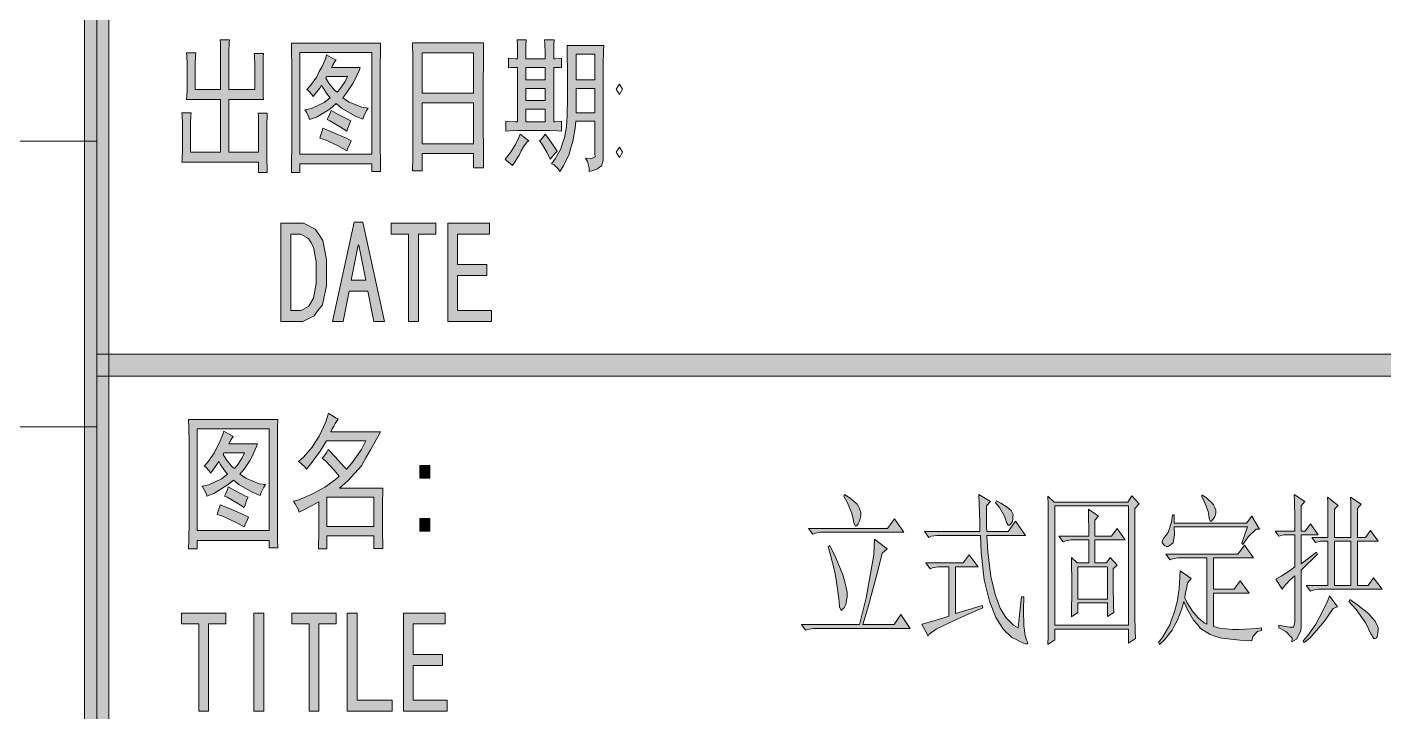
# Model space of a CAD drawing. Header units: millimetres. Extents: x 0 to 414, y 0 to 292.
# Drawn here: x 353.61 to 379.81, y 24.83 to 38.04 of the extents above; entities that cross this region are included whole.
import ezdxf

# ---------------------------------------------------------------- set-up
doc = ezdxf.new("R2010")
doc.units = ezdxf.units.MM

msp = doc.modelspace()

# ---------------------------------------------------------------- hatches: boundary and pattern name
h = msp.add_hatch(color=0)
h.dxf.hatch_style = 2
h.paths.add_polyline_path([(355.194306, 9.846028), (354.721583, 9.846028), (354.721583, 282.620861), (355.194306, 282.620861)])
h = msp.add_hatch(color=0)
h.dxf.hatch_style = 2
h.paths.add_polyline_path([(356.87, 37.546139), (356.866472, 37.472056), (356.859417, 37.341528), (356.859417, 37.278028), (356.859417, 36.837056), (357.349778, 36.837056), (357.349778, 37.489694), (357.349778, 37.567306), (357.34625, 37.722528), (357.342722, 37.800139), (357.519111, 37.800139), (357.512056, 37.733111), (357.508528, 37.577889), (357.508528, 37.489694), (357.508528, 36.837056), (358.009472, 36.837056), (358.009472, 37.246278), (358.009472, 37.334472), (358.005944, 37.479111), (357.998889, 37.535556), (358.175278, 37.535556), (358.17175, 37.479111), (358.168222, 37.327417), (358.168222, 37.235694), (358.168222, 36.935833), (358.168222, 36.847639), (358.17175, 36.703), (358.175278, 36.646556), (357.508528, 36.646556), (357.508528, 35.627028), (358.083556, 35.627028), (358.083556, 36.092694), (358.083556, 36.177361), (358.080028, 36.318472), (358.0765, 36.381972), (358.249361, 36.381972), (358.245833, 36.318472), (358.242306, 36.180889), (358.242306, 36.103278), (358.242306, 35.605861), (358.242306, 35.492972), (358.245833, 35.309528), (358.249361, 35.238972), (358.083556, 35.238972), (358.083556, 35.436528), (356.601889, 35.436528), (356.605417, 35.503556), (356.612472, 35.665833), (356.612472, 35.761083), (356.612472, 36.092694), (356.612472, 36.187944), (356.605417, 36.336111), (356.601889, 36.392556), (356.778278, 36.392556), (356.77475, 36.336111), (356.767694, 36.187944), (356.767694, 36.092694), (356.767694, 35.627028), (357.349778, 35.627028), (357.349778, 36.646556), (356.693611, 36.646556), (356.697139, 36.703), (356.704194, 36.840583), (356.704194, 36.92525), (356.704194, 37.267444), (356.704194, 37.341528), (356.697139, 37.479111), (356.693611, 37.546139)])
h = msp.add_hatch(color=0)
h.paths.add_polyline_path([(360.436583, 37.733111), (360.433056, 37.595528), (360.429528, 37.288611), (360.429528, 37.122806), (360.429528, 35.937472), (360.429528, 35.764611), (360.433056, 35.425944), (360.436583, 35.260139), (360.270778, 35.260139), (360.270778, 35.404778), (358.880833, 35.404778), (358.880833, 35.238972), (358.715028, 35.238972), (358.718556, 35.411833), (358.722083, 35.764611), (358.722083, 35.948056), (358.722083, 37.122806), (358.722083, 37.285083), (358.718556, 37.588472), (358.715028, 37.733111)])
h.paths.add_polyline_path([(360.270778, 35.59175), (360.270778, 37.556722), (358.880833, 37.556722), (358.880833, 35.59175)])
h = msp.add_hatch(color=0)
h.paths.add_polyline_path([(362.42625, 37.743694), (362.422722, 37.472056), (362.415667, 36.868806), (362.415667, 36.537194), (362.415667, 36.202056), (362.422722, 35.598806), (362.42625, 35.327167), (362.232222, 35.327167), (362.232222, 35.605861), (361.237389, 35.605861), (361.237389, 35.270722), (361.053944, 35.270722), (361.057472, 35.52825), (361.061, 36.124444), (361.061, 36.470167), (361.061, 36.812361), (361.057472, 37.450889), (361.053944, 37.743694)])
h.paths.add_polyline_path([(362.232222, 35.792833), (362.232222, 36.579528), (361.237389, 36.579528), (361.237389, 35.792833)])
h.paths.add_polyline_path([(362.232222, 36.770028), (362.232222, 37.546139), (361.237389, 37.546139), (361.237389, 36.770028)])
h = msp.add_hatch(color=0)
h.paths.add_polyline_path([(363.082417, 37.43325), (363.082417, 37.517917), (363.078889, 37.701361), (363.075361, 37.800139), (363.248222, 37.800139), (363.244694, 37.690778), (363.241167, 37.507333), (363.241167, 37.43325), (363.615111, 37.43325), (363.615111, 37.539083), (363.611583, 37.722528), (363.604528, 37.800139), (363.787972, 37.800139), (363.784444, 37.704889), (363.780917, 37.521444), (363.780917, 37.43325), (363.809139, 37.43325), (363.883222, 37.440306), (363.929083, 37.443833), (363.929083, 37.256861), (363.890278, 37.263917), (363.812667, 37.267444), (363.780917, 37.267444), (363.780917, 36.216167), (363.812667, 36.216167), (363.890278, 36.219694), (363.929083, 36.22675), (363.929083, 36.03625), (363.851472, 36.043306), (363.69625, 36.046833), (363.622167, 36.046833), (363.174139, 36.046833), (363.082417, 36.046833), (362.923667, 36.043306), (362.856639, 36.03625), (362.856639, 36.22675), (362.920139, 36.219694), (363.033028, 36.216167), (363.082417, 36.216167), (363.082417, 37.267444), (363.043611, 37.267444), (362.958944, 37.263917), (362.906028, 37.256861), (362.906028, 37.443833), (362.951889, 37.440306), (363.040083, 37.43325)])
h.paths.add_polyline_path([(363.615111, 37.024028), (363.615111, 37.267444), (363.241167, 37.267444), (363.241167, 37.024028)])
h.paths.add_polyline_path([(363.615111, 36.216167), (363.615111, 36.459583), (363.241167, 36.459583), (363.241167, 36.216167)])
h.paths.add_polyline_path([(363.615111, 36.625389), (363.615111, 36.858222), (363.241167, 36.858222), (363.241167, 36.625389)])
h = msp.add_hatch(color=0)
h.paths.add_polyline_path([(359.579333, 37.412083), (359.554639, 37.380333), (359.508778, 37.30625), (359.487611, 37.267444), (360.045, 37.267444), (360.030889, 37.218056), (359.974444, 37.094583), (359.939167, 37.024028), (359.900361, 36.953472), (359.783944, 36.780611), (359.706333, 36.681833), (359.829806, 36.597167), (360.07675, 36.498389), (360.196694, 36.48075), (360.168472, 36.431361), (360.115556, 36.325528), (360.097917, 36.269083), (359.942694, 36.332583), (359.685167, 36.48075), (359.579333, 36.568944), (359.459389, 36.463111), (359.201861, 36.307889), (359.064278, 36.2585), (359.053694, 36.307889), (359.007833, 36.403139), (358.972556, 36.449), (359.106611, 36.473694), (359.350028, 36.590111), (359.462917, 36.681833), (359.406472, 36.752389), (359.321806, 36.875861), (359.297111, 36.92525), (359.261833, 36.868806), (359.180694, 36.759444), (359.138361, 36.703), (359.110139, 36.745333), (359.046639, 36.812361), (359.014889, 36.837056), (359.085444, 36.914667), (359.205389, 37.087528), (359.254778, 37.186306), (359.307694, 37.281556), (359.37825, 37.443833), (359.395889, 37.510861), (359.438222, 37.482639), (359.529944, 37.43325)])
h.paths.add_polyline_path([(359.381778, 37.055778), (359.44175, 36.964056), (359.551111, 36.83), (359.596972, 36.791194), (359.649889, 36.847639), (359.752194, 36.995806), (359.798056, 37.091056), (359.395889, 37.091056)])
h = msp.add_hatch(color=0)
h.paths.add_polyline_path([(364.39475, 35.514139), (364.493528, 35.500028), (364.578194, 35.542361), (364.571139, 35.605861), (364.571139, 36.22675), (364.20425, 36.22675), (364.197194, 36.092694), (364.151333, 35.838694), (364.112528, 35.715222), (364.07725, 35.59175), (363.967889, 35.365972), (363.897333, 35.260139), (363.869111, 35.309528), (363.787972, 35.383611), (363.738583, 35.404778), (363.809139, 35.500028), (363.914972, 35.697583), (363.95025, 35.803417), (363.985528, 35.90925), (364.027861, 36.120917), (364.034917, 36.22675), (364.041972, 36.332583), (364.0455, 36.674778), (364.0455, 36.914667), (364.0455, 37.158083), (364.041972, 37.546139), (364.038444, 37.690778), (364.747528, 37.690778), (364.740472, 37.584944), (364.736944, 37.327417), (364.736944, 37.17925), (364.736944, 35.549417), (364.736944, 35.471806), (364.701667, 35.365972), (364.662861, 35.33775), (364.624056, 35.309528), (364.525278, 35.270722), (364.461778, 35.260139), (364.461778, 35.320111), (364.430028, 35.450639)])
h.paths.add_polyline_path([(364.571139, 37.024028), (364.571139, 37.521444), (364.214833, 37.521444), (364.214833, 37.024028)])
h.paths.add_polyline_path([(364.571139, 36.392556), (364.571139, 36.858222), (364.214833, 36.858222), (364.214833, 36.392556)])
h = msp.add_hatch(color=0)
h.dxf.hatch_style = 2
h.paths.add_polyline_path([(359.480556, 36.434889), (359.621667, 36.357278), (359.812167, 36.2585), (359.861556, 36.237333), (359.843917, 36.191472), (359.805111, 36.092694), (359.787472, 36.03625), (359.646361, 36.124444), (359.455861, 36.237333), (359.406472, 36.2585), (359.427639, 36.297306), (359.462917, 36.3855)])
h = msp.add_hatch(color=0)
h.dxf.hatch_style = 2
h.paths.add_polyline_path([(359.321806, 36.092694), (359.50525, 36.018611), (359.780417, 35.898667), (359.872139, 35.849278), (359.850972, 35.803417), (359.808639, 35.708167), (359.787472, 35.658778), (359.618139, 35.754028), (359.357083, 35.8775), (359.265361, 35.902194), (359.279472, 35.948056), (359.311222, 36.043306)])
h = msp.add_hatch(color=0)
h.dxf.hatch_style = 2
h.paths.add_polyline_path([(363.297611, 35.849278), (363.269389, 35.831639), (363.195306, 35.736389), (363.152972, 35.65525), (363.110639, 35.574111), (363.022444, 35.433), (362.983639, 35.373028), (362.941306, 35.411833), (362.87075, 35.471806), (362.842528, 35.492972), (362.877806, 35.531778), (362.958944, 35.641139), (362.99775, 35.708167), (363.040083, 35.778722), (363.107111, 35.916306), (363.131806, 35.979806)])
h = msp.add_hatch(color=0)
h.dxf.hatch_style = 2
h.paths.add_polyline_path([(363.713889, 35.492972), (363.646861, 35.627028), (363.544556, 35.803417), (363.50575, 35.849278), (363.530444, 35.870444), (363.586889, 35.937472), (363.615111, 35.979806), (363.6645, 35.916306), (363.780917, 35.746972), (363.847944, 35.648194), (363.812667, 35.616444), (363.749167, 35.538833)])
h = msp.add_hatch(color=0)
h.paths.add_polyline_path([(359.395889, 33.30575), (359.395889, 33.048222), (359.31475, 32.684861), (359.233611, 32.579028), (359.152472, 32.469667), (358.93375, 32.360306), (358.796167, 32.360306), (358.513944, 32.360306), (358.513944, 34.25825), (358.796167, 34.25825), (358.951389, 34.25825), (359.177167, 34.145361), (359.25125, 34.036), (359.321806, 33.926639), (359.395889, 33.55975)])
h.paths.add_polyline_path([(359.194806, 33.30575), (359.194806, 33.510361), (359.145417, 33.796111), (359.096028, 33.880778), (359.046639, 33.965444), (358.898472, 34.046583), (358.796167, 34.046583), (358.704444, 34.046583), (358.704444, 32.571972), (358.796167, 32.571972), (358.898472, 32.571972), (359.046639, 32.653111), (359.096028, 32.73425), (359.145417, 32.811861), (359.194806, 33.097611)])
h = msp.add_hatch(color=0)
h.paths.add_polyline_path([(360.510667, 32.360306), (360.309583, 32.360306), (360.193167, 32.949444), (359.829806, 32.949444), (359.713389, 32.360306), (359.512306, 32.360306), (359.928583, 34.279417), (360.094389, 34.279417)])
h.paths.add_polyline_path([(360.154361, 33.161111), (360.020306, 33.834917), (360.002667, 33.834917), (359.868611, 33.161111)])
h = msp.add_hatch(color=0)
h.dxf.hatch_style = 2
h.paths.add_polyline_path([(361.501972, 34.046583), (361.166833, 34.046583), (361.166833, 32.360306), (360.976333, 32.360306), (360.976333, 34.046583), (360.644722, 34.046583), (360.644722, 34.25825), (361.501972, 34.25825)])
h = msp.add_hatch(color=0)
h.dxf.hatch_style = 2
h.paths.add_polyline_path([(362.581472, 32.360306), (361.734806, 32.360306), (361.734806, 34.25825), (362.539139, 34.25825), (362.539139, 34.046583), (361.925306, 34.046583), (361.925306, 33.460972), (362.48975, 33.460972), (362.48975, 33.249306), (361.925306, 33.249306), (361.925306, 32.571972), (362.581472, 32.571972)])
h = msp.add_hatch(color=0)
h.dxf.hatch_style = 2
h.paths.add_polyline_path([(404.237472, 31.732361), (404.237472, 31.309028), (354.957944, 31.309028), (354.957944, 31.732361)])
h = msp.add_hatch(color=0)
h.paths.add_polyline_path([(358.453972, 30.469417), (358.450444, 30.328306), (358.446917, 30.024917), (358.446917, 29.859111), (358.446917, 28.67025), (358.446917, 28.500917), (358.450444, 28.16225), (358.453972, 27.992917), (358.288167, 27.992917), (358.288167, 28.137556), (356.898222, 28.137556), (356.898222, 27.97175), (356.732417, 27.97175), (356.735944, 28.144611), (356.739472, 28.500917), (356.739472, 28.680833), (356.739472, 29.859111), (356.739472, 30.017861), (356.735944, 30.324778), (356.732417, 30.469417)])
h.paths.add_polyline_path([(358.288167, 28.328056), (358.288167, 30.2895), (356.898222, 30.2895), (356.898222, 28.328056)])
h = msp.add_hatch(color=0)
h.paths.add_polyline_path([(359.618139, 30.48), (359.596972, 30.451778), (359.561694, 30.395333), (359.547583, 30.367111), (359.533472, 30.338889), (359.498194, 30.275389), (359.477028, 30.233056), (360.433056, 30.233056), (360.383667, 30.134278), (360.242556, 29.883806), (360.154361, 29.728583), (360.066167, 29.576889), (359.808639, 29.287611), (359.642833, 29.1465), (360.482444, 29.1465), (360.478917, 29.065361), (360.475389, 28.8925), (360.475389, 28.804306), (360.475389, 28.349222), (360.475389, 28.253972), (360.478917, 28.070528), (360.482444, 27.982333), (360.309583, 27.982333), (360.309583, 28.22575), (359.402944, 28.22575), (359.402944, 27.97175), (359.237139, 27.97175), (359.240667, 28.049361), (359.244194, 28.22575), (359.244194, 28.328056), (359.244194, 28.881917), (359.106611, 28.804306), (358.916111, 28.705528), (358.863194, 28.680833), (358.845556, 28.737278), (358.789111, 28.843111), (358.753833, 28.8925), (358.859667, 28.920722), (359.099556, 29.0195), (359.230083, 29.093583), (359.364139, 29.164139), (359.565222, 29.308778), (359.635778, 29.379333), (359.544056, 29.492222), (359.381778, 29.665083), (359.311222, 29.725056), (359.339444, 29.756806), (359.399417, 29.841472), (359.427639, 29.890861), (359.561694, 29.746222), (359.734556, 29.55925), (359.776889, 29.513389), (359.879194, 29.619222), (360.066167, 29.890861), (360.150833, 30.056667), (359.392361, 30.056667), (359.268889, 29.859111), (359.074861, 29.587472), (359.004306, 29.513389), (358.979611, 29.548667), (358.902, 29.619222), (358.852611, 29.658028), (358.947861, 29.742694), (359.113667, 29.933194), (359.180694, 30.039028), (359.25125, 30.148389), (359.37825, 30.423556), (359.434694, 30.589361), (359.491139, 30.550556), (359.579333, 30.494111)])
h.paths.add_polyline_path([(360.309583, 28.405667), (360.309583, 28.970111), (359.402944, 28.970111), (359.402944, 28.405667)])
h = msp.add_hatch(color=0)
h.paths.add_polyline_path([(357.596722, 30.144861), (357.572028, 30.113111), (357.526167, 30.039028), (357.505, 30.000222), (358.062389, 30.000222), (358.04475, 29.950833), (357.991833, 29.830889), (357.956556, 29.756806), (357.91775, 29.68625), (357.801333, 29.513389), (357.720194, 29.414611), (357.847194, 29.329944), (358.090611, 29.231167), (358.214083, 29.213528), (358.182333, 29.164139), (358.132944, 29.058306), (358.111778, 29.005389), (357.960083, 29.065361), (357.702556, 29.213528), (357.596722, 29.301722), (357.476778, 29.199417), (357.21925, 29.044194), (357.081667, 28.991278), (357.067556, 29.044194), (357.021694, 29.135917), (356.989944, 29.181778), (357.124, 29.21), (357.367417, 29.326417), (357.480306, 29.414611), (357.423861, 29.485167), (357.339194, 29.608639), (357.3145, 29.658028), (357.275694, 29.601583), (357.198083, 29.492222), (357.15575, 29.435778), (357.127528, 29.481639), (357.064028, 29.548667), (357.032278, 29.569833), (357.102833, 29.647444), (357.222778, 29.820306), (357.272167, 29.919083), (357.321556, 30.014333), (357.392111, 30.180139), (357.413278, 30.247167), (357.455611, 30.218944), (357.547333, 30.169556)])
h.paths.add_polyline_path([(357.399167, 29.792083), (357.459139, 29.696833), (357.5685, 29.562778), (357.614361, 29.523972), (357.667278, 29.580417), (357.766056, 29.728583), (357.811917, 29.823833), (357.413278, 29.823833)])
h = msp.add_hatch(color=0)
h.dxf.hatch_style = 2
h.paths.add_polyline_path([(361.389083, 29.337), (361.198583, 29.337), (361.198583, 29.580417), (361.389083, 29.580417)])
h = msp.add_hatch(color=0)
h.dxf.hatch_style = 2
h.paths.add_polyline_path([(357.497944, 29.171194), (357.639056, 29.093583), (357.829556, 28.991278), (357.878944, 28.970111), (357.857778, 28.927778), (357.8225, 28.825472), (357.804861, 28.772556), (357.66375, 28.86075), (357.47325, 28.970111), (357.423861, 28.991278), (357.4415, 29.030083), (357.480306, 29.121806)])
h = msp.add_hatch(color=0)
h.dxf.hatch_style = 2
h.paths.add_polyline_path([(357.339194, 28.825472), (357.522639, 28.754917), (357.797806, 28.631444), (357.889528, 28.582056), (357.868361, 28.539722), (357.826028, 28.444472), (357.804861, 28.395083), (357.635528, 28.486806), (357.370944, 28.610278), (357.28275, 28.6385), (357.296861, 28.680833), (357.325083, 28.776083)])
h = msp.add_hatch(color=0)
h.dxf.hatch_style = 2
h.paths.add_polyline_path([(369.397139, 29.023028), (369.5065, 28.948944), (369.637028, 28.836056), (369.661722, 28.793722), (369.686417, 28.754917), (369.711111, 28.677306), (369.711111, 28.6385), (369.711111, 28.610278), (369.693472, 28.536194), (369.675833, 28.497389), (369.658194, 28.458583), (369.629972, 28.41625), (369.619389, 28.41625), (369.60175, 28.41625), (369.573528, 28.483278), (369.559417, 28.553833), (369.534722, 28.659667), (369.446528, 28.874861), (369.3795, 28.98775)])
h = msp.add_hatch(color=0)
h.dxf.hatch_style = 2
h.paths.add_polyline_path([(372.134694, 28.800778), (372.134694, 28.659667), (372.138222, 28.412722), (372.14175, 28.306889), (372.550972, 28.306889), (372.695611, 28.504444), (372.889639, 28.232806), (372.14175, 28.232806), (372.159389, 27.915306), (372.219361, 27.432), (372.261694, 27.259139), (372.304028, 27.089806), (372.402806, 26.82875), (372.45925, 26.7335), (372.515694, 26.641778), (372.660333, 26.500667), (372.748528, 26.451278), (372.762639, 26.57475), (372.794389, 26.871083), (372.812028, 27.043944), (372.854361, 27.043944), (372.850833, 26.804056), (372.857889, 26.483028), (372.868472, 26.405417), (372.879056, 26.327806), (372.910806, 26.214917), (372.928444, 26.176111), (372.9355, 26.158472), (372.928444, 26.140833), (372.910806, 26.140833), (372.889639, 26.140833), (372.790861, 26.179639), (372.709722, 26.221972), (372.625056, 26.260778), (372.466306, 26.416), (372.392222, 26.528889), (372.318139, 26.645306), (372.191139, 26.962806), (372.14175, 27.167417), (372.092361, 27.372028), (372.032389, 27.904722), (372.018278, 28.232806), (371.235111, 28.232806), (371.175139, 28.232806), (371.069306, 28.215167), (371.019917, 28.194), (370.938778, 28.306889), (372.007694, 28.306889), (372.004167, 28.486806), (371.997111, 28.843111), (371.990056, 29.023028), (372.215833, 28.888972)])
h = msp.add_hatch(color=0)
h.dxf.hatch_style = 2
h.paths.add_polyline_path([(372.328722, 28.899556), (372.413389, 28.857222), (372.536861, 28.779611), (372.575667, 28.744333), (372.614472, 28.712583), (372.64975, 28.634972), (372.646222, 28.589111), (372.642694, 28.546778), (372.628583, 28.486806), (372.614472, 28.465639), (372.600361, 28.448), (372.579194, 28.430361), (372.550972, 28.430361), (372.52275, 28.47975), (372.508639, 28.529139), (372.480417, 28.603222), (372.385167, 28.769028), (372.311083, 28.86075)])
h = msp.add_hatch(color=0)
h.paths.add_polyline_path([(373.320028, 26.126722), (373.323556, 26.289), (373.327083, 26.521833), (373.327083, 26.599444), (373.327083, 28.455056), (373.327083, 28.560889), (373.323556, 28.825472), (373.320028, 28.98775), (373.4435, 28.874861), (374.861667, 28.874861), (374.939278, 28.998333), (375.083917, 28.839583), (375.002778, 28.751389), (375.002778, 26.797), (375.002778, 26.673528), (375.006306, 26.394833), (375.013361, 26.239611), (374.879306, 26.151417), (374.879306, 26.423056), (373.454083, 26.423056), (373.454083, 26.214917)])
h.paths.add_polyline_path([(373.454083, 28.800778), (373.454083, 26.497139), (374.879306, 26.497139), (374.879306, 28.800778)])
h = msp.add_hatch(color=0)
h.dxf.hatch_style = 2
h.paths.add_polyline_path([(376.286889, 28.98775), (376.304528, 29.012444), (376.389194, 28.948944), (376.495028, 28.853694), (376.519722, 28.821944), (376.540889, 28.786667), (376.562056, 28.719639), (376.562056, 28.691417), (376.562056, 28.659667), (376.544417, 28.596167), (376.52325, 28.567944), (376.502083, 28.536194), (376.477389, 28.504444), (376.456222, 28.504444), (376.435056, 28.560889), (376.428, 28.617333), (376.417417, 28.694944), (376.343333, 28.881917)])
h = msp.add_hatch(color=0)
h.dxf.hatch_style = 2
h.paths.add_polyline_path([(378.086056, 28.317472), (378.086056, 28.553833), (378.082528, 28.906611), (378.079, 29.023028), (378.283611, 28.885444), (378.213056, 28.800778), (378.213056, 28.317472), (378.290667, 28.317472), (378.389444, 28.455056), (378.541139, 28.243389), (378.213056, 28.243389), (378.213056, 27.686), (378.505861, 27.90825), (378.5235, 27.872972), (378.213056, 27.562528), (378.213056, 26.486556), (378.206, 26.387778), (378.117806, 26.232556), (378.033139, 26.176111), (378.036667, 26.246667), (377.913194, 26.380722), (377.782667, 26.44775), (377.782667, 26.500667), (377.867333, 26.4795), (377.987278, 26.461861), (378.022556, 26.461861), (378.061361, 26.461861), (378.089583, 26.553583), (378.086056, 26.648833), (378.086056, 27.453167), (377.987278, 27.364972), (377.867333, 27.234444), (377.846167, 27.192111), (377.722694, 27.389667), (377.825, 27.446111), (378.004917, 27.562528), (378.086056, 27.626028), (378.086056, 28.243389), (377.874389, 28.243389), (377.782667, 28.218694), (377.712111, 28.317472)])
h = msp.add_hatch(color=0)
h.paths.add_polyline_path([(378.728111, 28.194), (378.728111, 28.472694), (378.724583, 28.86075), (378.717528, 28.973639), (378.925667, 28.811361), (378.851583, 28.737278), (378.851583, 28.194), (379.172611, 28.194), (379.172611, 28.483278), (379.169083, 28.874861), (379.165556, 28.973639), (379.370167, 28.836056), (379.299611, 28.751389), (379.299611, 28.194), (379.451306, 28.194), (379.546556, 28.328056), (379.69825, 28.119917), (379.299611, 28.119917), (379.299611, 27.266194), (379.504222, 27.266194), (379.610056, 27.414361), (379.772333, 27.192111), (378.604639, 27.192111), (378.544667, 27.192111), (378.438833, 27.174472), (378.389444, 27.156833), (378.308306, 27.266194), (378.728111, 27.266194), (378.728111, 28.119917), (378.587, 28.119917), (378.488222, 28.095222), (378.417667, 28.194)])
h.paths.add_polyline_path([(378.851583, 28.119917), (378.851583, 27.266194), (379.172611, 27.266194), (379.172611, 28.119917)])
h = msp.add_hatch(color=0)
h.dxf.hatch_style = 2
h.paths.add_polyline_path([(361.389083, 28.317472), (361.198583, 28.317472), (361.198583, 28.560889), (361.389083, 28.560889)])
h = msp.add_hatch(color=0)
h.dxf.hatch_style = 2
h.paths.add_polyline_path([(368.702167, 28.366861), (370.226167, 28.366861), (370.360222, 28.553833), (370.540139, 28.292778), (368.9985, 28.292778), (368.938528, 28.292778), (368.832694, 28.275139), (368.783306, 28.2575)])
h = msp.add_hatch(color=0)
h.paths.add_polyline_path([(374.582972, 27.587222), (374.582972, 27.283833), (374.590028, 26.864028), (374.593556, 26.747611), (374.470083, 26.67), (374.470083, 26.931056), (373.898583, 26.931056), (373.898583, 26.747611), (373.775111, 26.659417), (373.778639, 26.807583), (373.782167, 27.100389), (373.782167, 27.2415), (373.782167, 27.382611), (373.778639, 27.668361), (373.775111, 27.809472), (373.888, 27.700111), (374.113778, 27.700111), (374.113778, 28.144611), (373.828028, 28.144611), (373.768056, 28.144611), (373.662222, 28.126972), (373.612833, 28.109333), (373.531694, 28.218694), (374.113778, 28.218694), (374.113778, 28.338639), (374.106722, 28.596167), (374.103194, 28.740806), (374.30075, 28.603222), (374.226667, 28.529139), (374.226667, 28.218694), (374.547694, 28.218694), (374.657056, 28.366861), (374.815806, 28.144611), (374.226667, 28.144611), (374.226667, 27.700111), (374.452444, 27.700111), (374.523, 27.809472), (374.657056, 27.661306)])
h.paths.add_polyline_path([(373.898583, 27.626028), (373.898583, 27.005139), (374.470083, 27.005139), (374.470083, 27.626028)])
h = msp.add_hatch(color=0)
h.dxf.hatch_style = 2
h.paths.add_polyline_path([(377.063, 28.084639), (377.175889, 28.395083), (375.76125, 28.395083), (375.764778, 28.250444), (375.740083, 28.088167), (375.711861, 28.067), (375.683639, 28.045833), (375.641306, 28.021139), (375.627194, 28.021139), (375.609556, 28.021139), (375.574278, 28.038778), (375.560167, 28.052889), (375.546056, 28.070528), (375.528417, 28.091694), (375.528417, 28.119917), (375.563694, 28.190472), (375.598972, 28.232806), (375.644833, 28.28925), (375.708333, 28.486806), (375.725972, 28.627917), (375.76125, 28.627917), (375.76125, 28.469167), (377.15825, 28.469167), (377.257028, 28.603222), (377.408722, 28.356278), (377.345222, 28.356278), (377.186472, 28.208111), (377.087694, 28.059944)])
h = msp.add_hatch(color=0)
h.dxf.hatch_style = 2
h.paths.add_polyline_path([(370.120333, 27.887083), (370.025083, 27.4955), (369.838111, 26.807583), (369.746389, 26.51125), (370.353167, 26.51125), (370.483694, 26.708806), (370.663611, 26.437167), (368.853861, 26.437167), (368.797417, 26.437167), (368.688056, 26.419528), (368.642194, 26.401889), (368.561056, 26.51125), (369.682889, 26.51125), (369.813417, 27.029833), (369.958056, 27.855333), (369.975694, 28.158722), (370.219111, 27.97175)])
h = msp.add_hatch(color=0)
h.dxf.hatch_style = 2
h.paths.add_polyline_path([(369.111389, 28.03525), (369.224278, 27.798889), (369.361861, 27.470806), (369.390083, 27.379083), (369.414778, 27.283833), (369.443, 27.132139), (369.443, 27.068639), (369.443, 27.043944), (369.435944, 26.980444), (369.428889, 26.938111), (369.421833, 26.899306), (369.386556, 26.832278), (369.358333, 26.807583), (369.330111, 26.782889), (369.294833, 26.856972), (369.291306, 26.95575), (369.280722, 27.058056), (369.248972, 27.287361), (369.224278, 27.421417), (369.199583, 27.555472), (369.1255, 27.848278), (369.076111, 28.010556)])
h = msp.add_hatch(color=0)
h.dxf.hatch_style = 2
h.paths.add_polyline_path([(376.018778, 27.315583), (376.001139, 27.234444), (375.972917, 27.093333), (375.965861, 27.029833), (376.011722, 26.931056), (376.114028, 26.768778), (376.170472, 26.70175), (376.226917, 26.63825), (376.339806, 26.546528), (376.392722, 26.521833), (376.392722, 27.798889), (375.895306, 27.798889), (375.835333, 27.798889), (375.7295, 27.777722), (375.680111, 27.760083), (375.598972, 27.872972), (376.988917, 27.872972), (377.115917, 28.045833), (377.292306, 27.798889), (376.519722, 27.798889), (376.519722, 27.192111), (376.918361, 27.192111), (377.034778, 27.354389), (377.204111, 27.118028), (376.519722, 27.118028), (376.519722, 26.472444), (376.643194, 26.444222), (376.886611, 26.416), (377.006556, 26.419528), (377.130028, 26.423056), (377.345222, 26.437167), (377.444, 26.44775), (377.444, 26.398361), (377.369917, 26.380722), (377.274667, 26.281944), (377.257028, 26.200806), (377.027722, 26.207861), (376.682, 26.246667), (376.565583, 26.281944), (376.452694, 26.317222), (376.26925, 26.433639), (376.202222, 26.518306), (376.131667, 26.599444), (376.004667, 26.821694), (375.948222, 26.95575), (375.909417, 26.814639), (375.817694, 26.581806), (375.768306, 26.493611), (375.718917, 26.401889), (375.574278, 26.218444), (375.4755, 26.126722), (375.457861, 26.165528), (375.542528, 26.274889), (375.673056, 26.504194), (375.715389, 26.620611), (375.76125, 26.740556), (375.821222, 26.973389), (375.835333, 27.086278), (375.852972, 27.199167), (375.870611, 27.432), (375.877667, 27.551944), (376.089333, 27.40025)])
h = msp.add_hatch(color=0)
h.dxf.hatch_style = 2
h.paths.add_polyline_path([(371.5385, 26.722917), (372.053556, 26.881667), (372.064139, 26.832278), (371.7925, 26.715861), (371.400917, 26.539472), (371.2845, 26.4795), (371.164556, 26.423056), (371.0305, 26.324278), (371.009333, 26.289), (370.885861, 26.521833), (371.0305, 26.560639), (371.291556, 26.634722), (371.4115, 26.673528), (371.4115, 27.626028), (371.259806, 27.626028), (371.203361, 27.626028), (371.094, 27.604861), (371.048139, 27.587222), (370.967, 27.700111), (371.686667, 27.700111), (371.803083, 27.858861), (371.972417, 27.626028), (371.5385, 27.626028)])
h = msp.add_hatch(color=0)
h.dxf.hatch_style = 2
h.paths.add_polyline_path([(378.756333, 27.068639), (378.915083, 26.856972), (378.826889, 26.821694), (378.661083, 26.578278), (378.378861, 26.250194), (378.265972, 26.165528), (378.248333, 26.200806), (378.336528, 26.299583), (378.49175, 26.521833), (378.558778, 26.641778), (378.625806, 26.761722), (378.724583, 26.976917)])
h = msp.add_hatch(color=0)
h.dxf.hatch_style = 2
h.paths.add_polyline_path([(379.147917, 26.994556), (379.303139, 26.888722), (379.518333, 26.715861), (379.578306, 26.648833), (379.638278, 26.578278), (379.69825, 26.454806), (379.694722, 26.401889), (379.691194, 26.345444), (379.680611, 26.274889), (379.6665, 26.264306), (379.655917, 26.250194), (379.641806, 26.239611), (379.613583, 26.239611), (379.553611, 26.331333), (379.511278, 26.426583), (379.461889, 26.535944), (379.271389, 26.804056), (379.130278, 26.959278)])
h = msp.add_hatch(color=0)
h.dxf.hatch_style = 2
h.paths.add_polyline_path([(357.452083, 26.525361), (357.116944, 26.525361), (357.116944, 24.839083), (356.926444, 24.839083), (356.926444, 26.525361), (356.594833, 26.525361), (356.594833, 26.7335), (357.452083, 26.7335)])
h = msp.add_hatch(color=0)
h.dxf.hatch_style = 2
h.paths.add_polyline_path([(358.182333, 24.839083), (357.991833, 24.839083), (357.991833, 26.7335), (358.182333, 26.7335)])
h = msp.add_hatch(color=0)
h.dxf.hatch_style = 2
h.paths.add_polyline_path([(359.579333, 26.525361), (359.247722, 26.525361), (359.247722, 24.839083), (359.057222, 24.839083), (359.057222, 26.525361), (358.722083, 26.525361), (358.722083, 26.7335), (359.579333, 26.7335)])
h = msp.add_hatch(color=0)
h.dxf.hatch_style = 2
h.paths.add_polyline_path([(360.662361, 24.839083), (359.794528, 24.839083), (359.794528, 26.7335), (359.988556, 26.7335), (359.988556, 25.05075), (360.662361, 25.05075)])
h = msp.add_hatch(color=0)
h.dxf.hatch_style = 2
h.paths.add_polyline_path([(361.724222, 24.839083), (360.877556, 24.839083), (360.877556, 26.7335), (361.685417, 26.7335), (361.685417, 26.525361), (361.068056, 26.525361), (361.068056, 25.936222), (361.6325, 25.936222), (361.6325, 25.724556), (361.068056, 25.724556), (361.068056, 25.05075), (361.724222, 25.05075)])

# ---------------------------------------------------------------- linework, layer by layer
at = {"color": 0, "lineweight": 0}
for points in [[(355.194306, 9.846028), (354.721583, 9.846028), (354.721583, 282.620861), (355.194306, 282.620861)], [(356.87, 37.546139), (356.866472, 37.472056), (356.859417, 37.341528), (356.859417, 37.278028), (356.859417, 36.837056), (357.349778, 36.837056), (357.349778, 37.489694), (357.349778, 37.567306), (357.34625, 37.722528), (357.342722, 37.800139), (357.519111, 37.800139), (357.512056, 37.733111), (357.508528, 37.577889), (357.508528, 37.489694), (357.508528, 36.837056), (358.009472, 36.837056), (358.009472, 37.246278), (358.009472, 37.334472), (358.005944, 37.479111), (357.998889, 37.535556), (358.175278, 37.535556), (358.17175, 37.479111), (358.168222, 37.327417), (358.168222, 37.235694), (358.168222, 36.935833), (358.168222, 36.847639), (358.17175, 36.703), (358.175278, 36.646556), (357.508528, 36.646556), (357.508528, 35.627028), (358.083556, 35.627028), (358.083556, 36.092694), (358.083556, 36.177361), (358.080028, 36.318472), (358.0765, 36.381972), (358.249361, 36.381972), (358.245833, 36.318472), (358.242306, 36.180889), (358.242306, 36.103278), (358.242306, 35.605861), (358.242306, 35.492972), (358.245833, 35.309528), (358.249361, 35.238972), (358.083556, 35.238972), (358.083556, 35.436528), (356.601889, 35.436528), (356.605417, 35.503556), (356.612472, 35.665833), (356.612472, 35.761083), (356.612472, 36.092694), (356.612472, 36.187944), (356.605417, 36.336111), (356.601889, 36.392556), (356.778278, 36.392556), (356.77475, 36.336111), (356.767694, 36.187944), (356.767694, 36.092694), (356.767694, 35.627028), (357.349778, 35.627028), (357.349778, 36.646556), (356.693611, 36.646556), (356.697139, 36.703), (356.704194, 36.840583), (356.704194, 36.92525), (356.704194, 37.267444), (356.704194, 37.341528), (356.697139, 37.479111), (356.693611, 37.546139)], [(360.436583, 37.733111), (360.433056, 37.595528), (360.429528, 37.288611), (360.429528, 37.122806), (360.429528, 35.937472), (360.429528, 35.764611), (360.433056, 35.425944), (360.436583, 35.260139), (360.270778, 35.260139), (360.270778, 35.404778), (358.880833, 35.404778), (358.880833, 35.238972), (358.715028, 35.238972), (358.718556, 35.411833), (358.722083, 35.764611), (358.722083, 35.948056), (358.722083, 37.122806), (358.722083, 37.285083), (358.718556, 37.588472), (358.715028, 37.733111)], [(362.42625, 37.743694), (362.422722, 37.472056), (362.415667, 36.868806), (362.415667, 36.537194), (362.415667, 36.202056), (362.422722, 35.598806), (362.42625, 35.327167), (362.232222, 35.327167), (362.232222, 35.605861), (361.237389, 35.605861), (361.237389, 35.270722), (361.053944, 35.270722), (361.057472, 35.52825), (361.061, 36.124444), (361.061, 36.470167), (361.061, 36.812361), (361.057472, 37.450889), (361.053944, 37.743694)], [(363.082417, 37.43325), (363.082417, 37.517917), (363.078889, 37.701361), (363.075361, 37.800139), (363.248222, 37.800139), (363.244694, 37.690778), (363.241167, 37.507333), (363.241167, 37.43325), (363.615111, 37.43325), (363.615111, 37.539083), (363.611583, 37.722528), (363.604528, 37.800139), (363.787972, 37.800139), (363.784444, 37.704889), (363.780917, 37.521444), (363.780917, 37.43325), (363.809139, 37.43325), (363.883222, 37.440306), (363.929083, 37.443833), (363.929083, 37.256861), (363.890278, 37.263917), (363.812667, 37.267444), (363.780917, 37.267444), (363.780917, 36.216167), (363.812667, 36.216167), (363.890278, 36.219694), (363.929083, 36.22675), (363.929083, 36.03625), (363.851472, 36.043306), (363.69625, 36.046833), (363.622167, 36.046833), (363.174139, 36.046833), (363.082417, 36.046833), (362.923667, 36.043306), (362.856639, 36.03625), (362.856639, 36.22675), (362.920139, 36.219694), (363.033028, 36.216167), (363.082417, 36.216167), (363.082417, 37.267444), (363.043611, 37.267444), (362.958944, 37.263917), (362.906028, 37.256861), (362.906028, 37.443833), (362.951889, 37.440306), (363.040083, 37.43325)], [(360.270778, 35.59175), (360.270778, 37.556722), (358.880833, 37.556722), (358.880833, 35.59175)], [(359.579333, 37.412083), (359.554639, 37.380333), (359.508778, 37.30625), (359.487611, 37.267444), (360.045, 37.267444), (360.030889, 37.218056), (359.974444, 37.094583), (359.939167, 37.024028), (359.900361, 36.953472), (359.783944, 36.780611), (359.706333, 36.681833), (359.829806, 36.597167), (360.07675, 36.498389), (360.196694, 36.48075), (360.168472, 36.431361), (360.115556, 36.325528), (360.097917, 36.269083), (359.942694, 36.332583), (359.685167, 36.48075), (359.579333, 36.568944), (359.459389, 36.463111), (359.201861, 36.307889), (359.064278, 36.2585), (359.053694, 36.307889), (359.007833, 36.403139), (358.972556, 36.449), (359.106611, 36.473694), (359.350028, 36.590111), (359.462917, 36.681833), (359.406472, 36.752389), (359.321806, 36.875861), (359.297111, 36.92525), (359.261833, 36.868806), (359.180694, 36.759444), (359.138361, 36.703), (359.110139, 36.745333), (359.046639, 36.812361), (359.014889, 36.837056), (359.085444, 36.914667), (359.205389, 37.087528), (359.254778, 37.186306), (359.307694, 37.281556), (359.37825, 37.443833), (359.395889, 37.510861), (359.438222, 37.482639), (359.529944, 37.43325)], [(362.232222, 36.770028), (362.232222, 37.546139), (361.237389, 37.546139), (361.237389, 36.770028)], [(364.39475, 35.514139), (364.493528, 35.500028), (364.578194, 35.542361), (364.571139, 35.605861), (364.571139, 36.22675), (364.20425, 36.22675), (364.197194, 36.092694), (364.151333, 35.838694), (364.112528, 35.715222), (364.07725, 35.59175), (363.967889, 35.365972), (363.897333, 35.260139), (363.869111, 35.309528), (363.787972, 35.383611), (363.738583, 35.404778), (363.809139, 35.500028), (363.914972, 35.697583), (363.95025, 35.803417), (363.985528, 35.90925), (364.027861, 36.120917), (364.034917, 36.22675), (364.041972, 36.332583), (364.0455, 36.674778), (364.0455, 36.914667), (364.0455, 37.158083), (364.041972, 37.546139), (364.038444, 37.690778), (364.747528, 37.690778), (364.740472, 37.584944), (364.736944, 37.327417), (364.736944, 37.17925), (364.736944, 35.549417), (364.736944, 35.471806), (364.701667, 35.365972), (364.662861, 35.33775), (364.624056, 35.309528), (364.525278, 35.270722), (364.461778, 35.260139), (364.461778, 35.320111), (364.430028, 35.450639)], [(364.571139, 37.024028), (364.571139, 37.521444), (364.214833, 37.521444), (364.214833, 37.024028)], [(363.615111, 37.024028), (363.615111, 37.267444), (363.241167, 37.267444), (363.241167, 37.024028)], [(359.381778, 37.055778), (359.44175, 36.964056), (359.551111, 36.83), (359.596972, 36.791194), (359.649889, 36.847639), (359.752194, 36.995806), (359.798056, 37.091056), (359.395889, 37.091056)], [(365.047389, 36.942889), (364.987417, 36.844111), (365.047389, 36.741806), (365.110889, 36.844111)], [(363.615111, 36.625389), (363.615111, 36.858222), (363.241167, 36.858222), (363.241167, 36.625389)], [(364.571139, 36.392556), (364.571139, 36.858222), (364.214833, 36.858222), (364.214833, 36.392556)], [(359.480556, 36.434889), (359.621667, 36.357278), (359.812167, 36.2585), (359.861556, 36.237333), (359.843917, 36.191472), (359.805111, 36.092694), (359.787472, 36.03625), (359.646361, 36.124444), (359.455861, 36.237333), (359.406472, 36.2585), (359.427639, 36.297306), (359.462917, 36.3855)], [(362.232222, 35.792833), (362.232222, 36.579528), (361.237389, 36.579528), (361.237389, 35.792833)], [(363.615111, 36.216167), (363.615111, 36.459583), (363.241167, 36.459583), (363.241167, 36.216167)], [(359.321806, 36.092694), (359.50525, 36.018611), (359.780417, 35.898667), (359.872139, 35.849278), (359.850972, 35.803417), (359.808639, 35.708167), (359.787472, 35.658778), (359.618139, 35.754028), (359.357083, 35.8775), (359.265361, 35.902194), (359.279472, 35.948056), (359.311222, 36.043306)], [(363.297611, 35.849278), (363.269389, 35.831639), (363.195306, 35.736389), (363.152972, 35.65525), (363.110639, 35.574111), (363.022444, 35.433), (362.983639, 35.373028), (362.941306, 35.411833), (362.87075, 35.471806), (362.842528, 35.492972), (362.877806, 35.531778), (362.958944, 35.641139), (362.99775, 35.708167), (363.040083, 35.778722), (363.107111, 35.916306), (363.131806, 35.979806)], [(363.713889, 35.492972), (363.646861, 35.627028), (363.544556, 35.803417), (363.50575, 35.849278), (363.530444, 35.870444), (363.586889, 35.937472), (363.615111, 35.979806), (363.6645, 35.916306), (363.780917, 35.746972), (363.847944, 35.648194), (363.812667, 35.616444), (363.749167, 35.538833)], [(365.047389, 35.729333), (364.987417, 35.627028), (365.047389, 35.52825), (365.110889, 35.627028)], [(359.395889, 33.30575), (359.395889, 33.048222), (359.31475, 32.684861), (359.233611, 32.579028), (359.152472, 32.469667), (358.93375, 32.360306), (358.796167, 32.360306), (358.513944, 32.360306), (358.513944, 34.25825), (358.796167, 34.25825), (358.951389, 34.25825), (359.177167, 34.145361), (359.25125, 34.036), (359.321806, 33.926639), (359.395889, 33.55975)], [(360.510667, 32.360306), (360.309583, 32.360306), (360.193167, 32.949444), (359.829806, 32.949444), (359.713389, 32.360306), (359.512306, 32.360306), (359.928583, 34.279417), (360.094389, 34.279417)], [(361.501972, 34.046583), (361.166833, 34.046583), (361.166833, 32.360306), (360.976333, 32.360306), (360.976333, 34.046583), (360.644722, 34.046583), (360.644722, 34.25825), (361.501972, 34.25825)], [(362.581472, 32.360306), (361.734806, 32.360306), (361.734806, 34.25825), (362.539139, 34.25825), (362.539139, 34.046583), (361.925306, 34.046583), (361.925306, 33.460972), (362.48975, 33.460972), (362.48975, 33.249306), (361.925306, 33.249306), (361.925306, 32.571972), (362.581472, 32.571972)], [(359.194806, 33.30575), (359.194806, 33.510361), (359.145417, 33.796111), (359.096028, 33.880778), (359.046639, 33.965444), (358.898472, 34.046583), (358.796167, 34.046583), (358.704444, 34.046583), (358.704444, 32.571972), (358.796167, 32.571972), (358.898472, 32.571972), (359.046639, 32.653111), (359.096028, 32.73425), (359.145417, 32.811861), (359.194806, 33.097611)], [(360.154361, 33.161111), (360.020306, 33.834917), (360.002667, 33.834917), (359.868611, 33.161111)], [(404.237472, 31.732361), (404.237472, 31.309028), (354.957944, 31.309028), (354.957944, 31.732361)], [(358.453972, 30.469417), (358.450444, 30.328306), (358.446917, 30.024917), (358.446917, 29.859111), (358.446917, 28.67025), (358.446917, 28.500917), (358.450444, 28.16225), (358.453972, 27.992917), (358.288167, 27.992917), (358.288167, 28.137556), (356.898222, 28.137556), (356.898222, 27.97175), (356.732417, 27.97175), (356.735944, 28.144611), (356.739472, 28.500917), (356.739472, 28.680833), (356.739472, 29.859111), (356.739472, 30.017861), (356.735944, 30.324778), (356.732417, 30.469417)], [(359.618139, 30.48), (359.596972, 30.451778), (359.561694, 30.395333), (359.547583, 30.367111), (359.533472, 30.338889), (359.498194, 30.275389), (359.477028, 30.233056), (360.433056, 30.233056), (360.383667, 30.134278), (360.242556, 29.883806), (360.154361, 29.728583), (360.066167, 29.576889), (359.808639, 29.287611), (359.642833, 29.1465), (360.482444, 29.1465), (360.478917, 29.065361), (360.475389, 28.8925), (360.475389, 28.804306), (360.475389, 28.349222), (360.475389, 28.253972), (360.478917, 28.070528), (360.482444, 27.982333), (360.309583, 27.982333), (360.309583, 28.22575), (359.402944, 28.22575), (359.402944, 27.97175), (359.237139, 27.97175), (359.240667, 28.049361), (359.244194, 28.22575), (359.244194, 28.328056), (359.244194, 28.881917), (359.106611, 28.804306), (358.916111, 28.705528), (358.863194, 28.680833), (358.845556, 28.737278), (358.789111, 28.843111), (358.753833, 28.8925), (358.859667, 28.920722), (359.099556, 29.0195), (359.230083, 29.093583), (359.364139, 29.164139), (359.565222, 29.308778), (359.635778, 29.379333), (359.544056, 29.492222), (359.381778, 29.665083), (359.311222, 29.725056), (359.339444, 29.756806), (359.399417, 29.841472), (359.427639, 29.890861), (359.561694, 29.746222), (359.734556, 29.55925), (359.776889, 29.513389), (359.879194, 29.619222), (360.066167, 29.890861), (360.150833, 30.056667), (359.392361, 30.056667), (359.268889, 29.859111), (359.074861, 29.587472), (359.004306, 29.513389), (358.979611, 29.548667), (358.902, 29.619222), (358.852611, 29.658028), (358.947861, 29.742694), (359.113667, 29.933194), (359.180694, 30.039028), (359.25125, 30.148389), (359.37825, 30.423556), (359.434694, 30.589361), (359.491139, 30.550556), (359.579333, 30.494111)], [(358.288167, 28.328056), (358.288167, 30.2895), (356.898222, 30.2895), (356.898222, 28.328056)], [(357.596722, 30.144861), (357.572028, 30.113111), (357.526167, 30.039028), (357.505, 30.000222), (358.062389, 30.000222), (358.04475, 29.950833), (357.991833, 29.830889), (357.956556, 29.756806), (357.91775, 29.68625), (357.801333, 29.513389), (357.720194, 29.414611), (357.847194, 29.329944), (358.090611, 29.231167), (358.214083, 29.213528), (358.182333, 29.164139), (358.132944, 29.058306), (358.111778, 29.005389), (357.960083, 29.065361), (357.702556, 29.213528), (357.596722, 29.301722), (357.476778, 29.199417), (357.21925, 29.044194), (357.081667, 28.991278), (357.067556, 29.044194), (357.021694, 29.135917), (356.989944, 29.181778), (357.124, 29.21), (357.367417, 29.326417), (357.480306, 29.414611), (357.423861, 29.485167), (357.339194, 29.608639), (357.3145, 29.658028), (357.275694, 29.601583), (357.198083, 29.492222), (357.15575, 29.435778), (357.127528, 29.481639), (357.064028, 29.548667), (357.032278, 29.569833), (357.102833, 29.647444), (357.222778, 29.820306), (357.272167, 29.919083), (357.321556, 30.014333), (357.392111, 30.180139), (357.413278, 30.247167), (357.455611, 30.218944), (357.547333, 30.169556)], [(357.399167, 29.792083), (357.459139, 29.696833), (357.5685, 29.562778), (357.614361, 29.523972), (357.667278, 29.580417), (357.766056, 29.728583), (357.811917, 29.823833), (357.413278, 29.823833)], [(361.389083, 29.337), (361.198583, 29.337), (361.198583, 29.580417), (361.389083, 29.580417)], [(357.497944, 29.171194), (357.639056, 29.093583), (357.829556, 28.991278), (357.878944, 28.970111), (357.857778, 28.927778), (357.8225, 28.825472), (357.804861, 28.772556), (357.66375, 28.86075), (357.47325, 28.970111), (357.423861, 28.991278), (357.4415, 29.030083), (357.480306, 29.121806)], [(357.339194, 28.825472), (357.522639, 28.754917), (357.797806, 28.631444), (357.889528, 28.582056), (357.868361, 28.539722), (357.826028, 28.444472), (357.804861, 28.395083), (357.635528, 28.486806), (357.370944, 28.610278), (357.28275, 28.6385), (357.296861, 28.680833), (357.325083, 28.776083)], [(360.309583, 28.405667), (360.309583, 28.970111), (359.402944, 28.970111), (359.402944, 28.405667)], [(369.397139, 29.023028), (369.5065, 28.948944), (369.637028, 28.836056), (369.661722, 28.793722), (369.686417, 28.754917), (369.711111, 28.677306), (369.711111, 28.6385), (369.711111, 28.610278), (369.693472, 28.536194), (369.675833, 28.497389), (369.658194, 28.458583), (369.629972, 28.41625), (369.619389, 28.41625), (369.60175, 28.41625), (369.573528, 28.483278), (369.559417, 28.553833), (369.534722, 28.659667), (369.446528, 28.874861), (369.3795, 28.98775)], [(372.134694, 28.800778), (372.134694, 28.659667), (372.138222, 28.412722), (372.14175, 28.306889), (372.550972, 28.306889), (372.695611, 28.504444), (372.889639, 28.232806), (372.14175, 28.232806), (372.159389, 27.915306), (372.219361, 27.432), (372.261694, 27.259139), (372.304028, 27.089806), (372.402806, 26.82875), (372.45925, 26.7335), (372.515694, 26.641778), (372.660333, 26.500667), (372.748528, 26.451278), (372.762639, 26.57475), (372.794389, 26.871083), (372.812028, 27.043944), (372.854361, 27.043944), (372.850833, 26.804056), (372.857889, 26.483028), (372.868472, 26.405417), (372.879056, 26.327806), (372.910806, 26.214917), (372.928444, 26.176111), (372.9355, 26.158472), (372.928444, 26.140833), (372.910806, 26.140833), (372.889639, 26.140833), (372.790861, 26.179639), (372.709722, 26.221972), (372.625056, 26.260778), (372.466306, 26.416), (372.392222, 26.528889), (372.318139, 26.645306), (372.191139, 26.962806), (372.14175, 27.167417), (372.092361, 27.372028), (372.032389, 27.904722), (372.018278, 28.232806), (371.235111, 28.232806), (371.175139, 28.232806), (371.069306, 28.215167), (371.019917, 28.194), (370.938778, 28.306889), (372.007694, 28.306889), (372.004167, 28.486806), (371.997111, 28.843111), (371.990056, 29.023028), (372.215833, 28.888972)], [(372.328722, 28.899556), (372.413389, 28.857222), (372.536861, 28.779611), (372.575667, 28.744333), (372.614472, 28.712583), (372.64975, 28.634972), (372.646222, 28.589111), (372.642694, 28.546778), (372.628583, 28.486806), (372.614472, 28.465639), (372.600361, 28.448), (372.579194, 28.430361), (372.550972, 28.430361), (372.52275, 28.47975), (372.508639, 28.529139), (372.480417, 28.603222), (372.385167, 28.769028), (372.311083, 28.86075)], [(373.320028, 26.126722), (373.323556, 26.289), (373.327083, 26.521833), (373.327083, 26.599444), (373.327083, 28.455056), (373.327083, 28.560889), (373.323556, 28.825472), (373.320028, 28.98775), (373.4435, 28.874861), (374.861667, 28.874861), (374.939278, 28.998333), (375.083917, 28.839583), (375.002778, 28.751389), (375.002778, 26.797), (375.002778, 26.673528), (375.006306, 26.394833), (375.013361, 26.239611), (374.879306, 26.151417), (374.879306, 26.423056), (373.454083, 26.423056), (373.454083, 26.214917)], [(376.286889, 28.98775), (376.304528, 29.012444), (376.389194, 28.948944), (376.495028, 28.853694), (376.519722, 28.821944), (376.540889, 28.786667), (376.562056, 28.719639), (376.562056, 28.691417), (376.562056, 28.659667), (376.544417, 28.596167), (376.52325, 28.567944), (376.502083, 28.536194), (376.477389, 28.504444), (376.456222, 28.504444), (376.435056, 28.560889), (376.428, 28.617333), (376.417417, 28.694944), (376.343333, 28.881917)], [(378.086056, 28.317472), (378.086056, 28.553833), (378.082528, 28.906611), (378.079, 29.023028), (378.283611, 28.885444), (378.213056, 28.800778), (378.213056, 28.317472), (378.290667, 28.317472), (378.389444, 28.455056), (378.541139, 28.243389), (378.213056, 28.243389), (378.213056, 27.686), (378.505861, 27.90825), (378.5235, 27.872972), (378.213056, 27.562528), (378.213056, 26.486556), (378.206, 26.387778), (378.117806, 26.232556), (378.033139, 26.176111), (378.036667, 26.246667), (377.913194, 26.380722), (377.782667, 26.44775), (377.782667, 26.500667), (377.867333, 26.4795), (377.987278, 26.461861), (378.022556, 26.461861), (378.061361, 26.461861), (378.089583, 26.553583), (378.086056, 26.648833), (378.086056, 27.453167), (377.987278, 27.364972), (377.867333, 27.234444), (377.846167, 27.192111), (377.722694, 27.389667), (377.825, 27.446111), (378.004917, 27.562528), (378.086056, 27.626028), (378.086056, 28.243389), (377.874389, 28.243389), (377.782667, 28.218694), (377.712111, 28.317472)], [(378.728111, 28.194), (378.728111, 28.472694), (378.724583, 28.86075), (378.717528, 28.973639), (378.925667, 28.811361), (378.851583, 28.737278), (378.851583, 28.194), (379.172611, 28.194), (379.172611, 28.483278), (379.169083, 28.874861), (379.165556, 28.973639), (379.370167, 28.836056), (379.299611, 28.751389), (379.299611, 28.194), (379.451306, 28.194), (379.546556, 28.328056), (379.69825, 28.119917), (379.299611, 28.119917), (379.299611, 27.266194), (379.504222, 27.266194), (379.610056, 27.414361), (379.772333, 27.192111), (378.604639, 27.192111), (378.544667, 27.192111), (378.438833, 27.174472), (378.389444, 27.156833), (378.308306, 27.266194), (378.728111, 27.266194), (378.728111, 28.119917), (378.587, 28.119917), (378.488222, 28.095222), (378.417667, 28.194)], [(361.389083, 28.317472), (361.198583, 28.317472), (361.198583, 28.560889), (361.389083, 28.560889)], [(368.702167, 28.366861), (370.226167, 28.366861), (370.360222, 28.553833), (370.540139, 28.292778), (368.9985, 28.292778), (368.938528, 28.292778), (368.832694, 28.275139), (368.783306, 28.2575)], [(373.454083, 28.800778), (373.454083, 26.497139), (374.879306, 26.497139), (374.879306, 28.800778)], [(374.582972, 27.587222), (374.582972, 27.283833), (374.590028, 26.864028), (374.593556, 26.747611), (374.470083, 26.67), (374.470083, 26.931056), (373.898583, 26.931056), (373.898583, 26.747611), (373.775111, 26.659417), (373.778639, 26.807583), (373.782167, 27.100389), (373.782167, 27.2415), (373.782167, 27.382611), (373.778639, 27.668361), (373.775111, 27.809472), (373.888, 27.700111), (374.113778, 27.700111), (374.113778, 28.144611), (373.828028, 28.144611), (373.768056, 28.144611), (373.662222, 28.126972), (373.612833, 28.109333), (373.531694, 28.218694), (374.113778, 28.218694), (374.113778, 28.338639), (374.106722, 28.596167), (374.103194, 28.740806), (374.30075, 28.603222), (374.226667, 28.529139), (374.226667, 28.218694), (374.547694, 28.218694), (374.657056, 28.366861), (374.815806, 28.144611), (374.226667, 28.144611), (374.226667, 27.700111), (374.452444, 27.700111), (374.523, 27.809472), (374.657056, 27.661306)], [(377.063, 28.084639), (377.175889, 28.395083), (375.76125, 28.395083), (375.764778, 28.250444), (375.740083, 28.088167), (375.711861, 28.067), (375.683639, 28.045833), (375.641306, 28.021139), (375.627194, 28.021139), (375.609556, 28.021139), (375.574278, 28.038778), (375.560167, 28.052889), (375.546056, 28.070528), (375.528417, 28.091694), (375.528417, 28.119917), (375.563694, 28.190472), (375.598972, 28.232806), (375.644833, 28.28925), (375.708333, 28.486806), (375.725972, 28.627917), (375.76125, 28.627917), (375.76125, 28.469167), (377.15825, 28.469167), (377.257028, 28.603222), (377.408722, 28.356278), (377.345222, 28.356278), (377.186472, 28.208111), (377.087694, 28.059944)], [(370.120333, 27.887083), (370.025083, 27.4955), (369.838111, 26.807583), (369.746389, 26.51125), (370.353167, 26.51125), (370.483694, 26.708806), (370.663611, 26.437167), (368.853861, 26.437167), (368.797417, 26.437167), (368.688056, 26.419528), (368.642194, 26.401889), (368.561056, 26.51125), (369.682889, 26.51125), (369.813417, 27.029833), (369.958056, 27.855333), (369.975694, 28.158722), (370.219111, 27.97175)], [(369.111389, 28.03525), (369.224278, 27.798889), (369.361861, 27.470806), (369.390083, 27.379083), (369.414778, 27.283833), (369.443, 27.132139), (369.443, 27.068639), (369.443, 27.043944), (369.435944, 26.980444), (369.428889, 26.938111), (369.421833, 26.899306), (369.386556, 26.832278), (369.358333, 26.807583), (369.330111, 26.782889), (369.294833, 26.856972), (369.291306, 26.95575), (369.280722, 27.058056), (369.248972, 27.287361), (369.224278, 27.421417), (369.199583, 27.555472), (369.1255, 27.848278), (369.076111, 28.010556)], [(376.018778, 27.315583), (376.001139, 27.234444), (375.972917, 27.093333), (375.965861, 27.029833), (376.011722, 26.931056), (376.114028, 26.768778), (376.170472, 26.70175), (376.226917, 26.63825), (376.339806, 26.546528), (376.392722, 26.521833), (376.392722, 27.798889), (375.895306, 27.798889), (375.835333, 27.798889), (375.7295, 27.777722), (375.680111, 27.760083), (375.598972, 27.872972), (376.988917, 27.872972), (377.115917, 28.045833), (377.292306, 27.798889), (376.519722, 27.798889), (376.519722, 27.192111), (376.918361, 27.192111), (377.034778, 27.354389), (377.204111, 27.118028), (376.519722, 27.118028), (376.519722, 26.472444), (376.643194, 26.444222), (376.886611, 26.416), (377.006556, 26.419528), (377.130028, 26.423056), (377.345222, 26.437167), (377.444, 26.44775), (377.444, 26.398361), (377.369917, 26.380722), (377.274667, 26.281944), (377.257028, 26.200806), (377.027722, 26.207861), (376.682, 26.246667), (376.565583, 26.281944), (376.452694, 26.317222), (376.26925, 26.433639), (376.202222, 26.518306), (376.131667, 26.599444), (376.004667, 26.821694), (375.948222, 26.95575), (375.909417, 26.814639), (375.817694, 26.581806), (375.768306, 26.493611), (375.718917, 26.401889), (375.574278, 26.218444), (375.4755, 26.126722), (375.457861, 26.165528), (375.542528, 26.274889), (375.673056, 26.504194), (375.715389, 26.620611), (375.76125, 26.740556), (375.821222, 26.973389), (375.835333, 27.086278), (375.852972, 27.199167), (375.870611, 27.432), (375.877667, 27.551944), (376.089333, 27.40025)], [(378.851583, 28.119917), (378.851583, 27.266194), (379.172611, 27.266194), (379.172611, 28.119917)], [(371.5385, 26.722917), (372.053556, 26.881667), (372.064139, 26.832278), (371.7925, 26.715861), (371.400917, 26.539472), (371.2845, 26.4795), (371.164556, 26.423056), (371.0305, 26.324278), (371.009333, 26.289), (370.885861, 26.521833), (371.0305, 26.560639), (371.291556, 26.634722), (371.4115, 26.673528), (371.4115, 27.626028), (371.259806, 27.626028), (371.203361, 27.626028), (371.094, 27.604861), (371.048139, 27.587222), (370.967, 27.700111), (371.686667, 27.700111), (371.803083, 27.858861), (371.972417, 27.626028), (371.5385, 27.626028)], [(373.898583, 27.626028), (373.898583, 27.005139), (374.470083, 27.005139), (374.470083, 27.626028)], [(378.756333, 27.068639), (378.915083, 26.856972), (378.826889, 26.821694), (378.661083, 26.578278), (378.378861, 26.250194), (378.265972, 26.165528), (378.248333, 26.200806), (378.336528, 26.299583), (378.49175, 26.521833), (378.558778, 26.641778), (378.625806, 26.761722), (378.724583, 26.976917)], [(379.147917, 26.994556), (379.303139, 26.888722), (379.518333, 26.715861), (379.578306, 26.648833), (379.638278, 26.578278), (379.69825, 26.454806), (379.694722, 26.401889), (379.691194, 26.345444), (379.680611, 26.274889), (379.6665, 26.264306), (379.655917, 26.250194), (379.641806, 26.239611), (379.613583, 26.239611), (379.553611, 26.331333), (379.511278, 26.426583), (379.461889, 26.535944), (379.271389, 26.804056), (379.130278, 26.959278)], [(357.452083, 26.525361), (357.116944, 26.525361), (357.116944, 24.839083), (356.926444, 24.839083), (356.926444, 26.525361), (356.594833, 26.525361), (356.594833, 26.7335), (357.452083, 26.7335)], [(358.182333, 24.839083), (357.991833, 24.839083), (357.991833, 26.7335), (358.182333, 26.7335)], [(359.579333, 26.525361), (359.247722, 26.525361), (359.247722, 24.839083), (359.057222, 24.839083), (359.057222, 26.525361), (358.722083, 26.525361), (358.722083, 26.7335), (359.579333, 26.7335)], [(360.662361, 24.839083), (359.794528, 24.839083), (359.794528, 26.7335), (359.988556, 26.7335), (359.988556, 25.05075), (360.662361, 25.05075)], [(361.724222, 24.839083), (360.877556, 24.839083), (360.877556, 26.7335), (361.685417, 26.7335), (361.685417, 26.525361), (361.068056, 26.525361), (361.068056, 25.936222), (361.6325, 25.936222), (361.6325, 25.724556), (361.068056, 25.724556), (361.068056, 25.05075), (361.724222, 25.05075)]]:
    msp.add_lwpolyline(points, close=True, dxfattribs=at)
for points in [[(354.957944, 9.846028), (354.957944, 68.932778)], [(281.975278, 35.842222), (354.957944, 35.842222)], [(281.975278, 30.328306), (354.957944, 30.328306)]]:
    msp.add_lwpolyline(points, dxfattribs=at)

doc.saveas('drawing.dxf')
